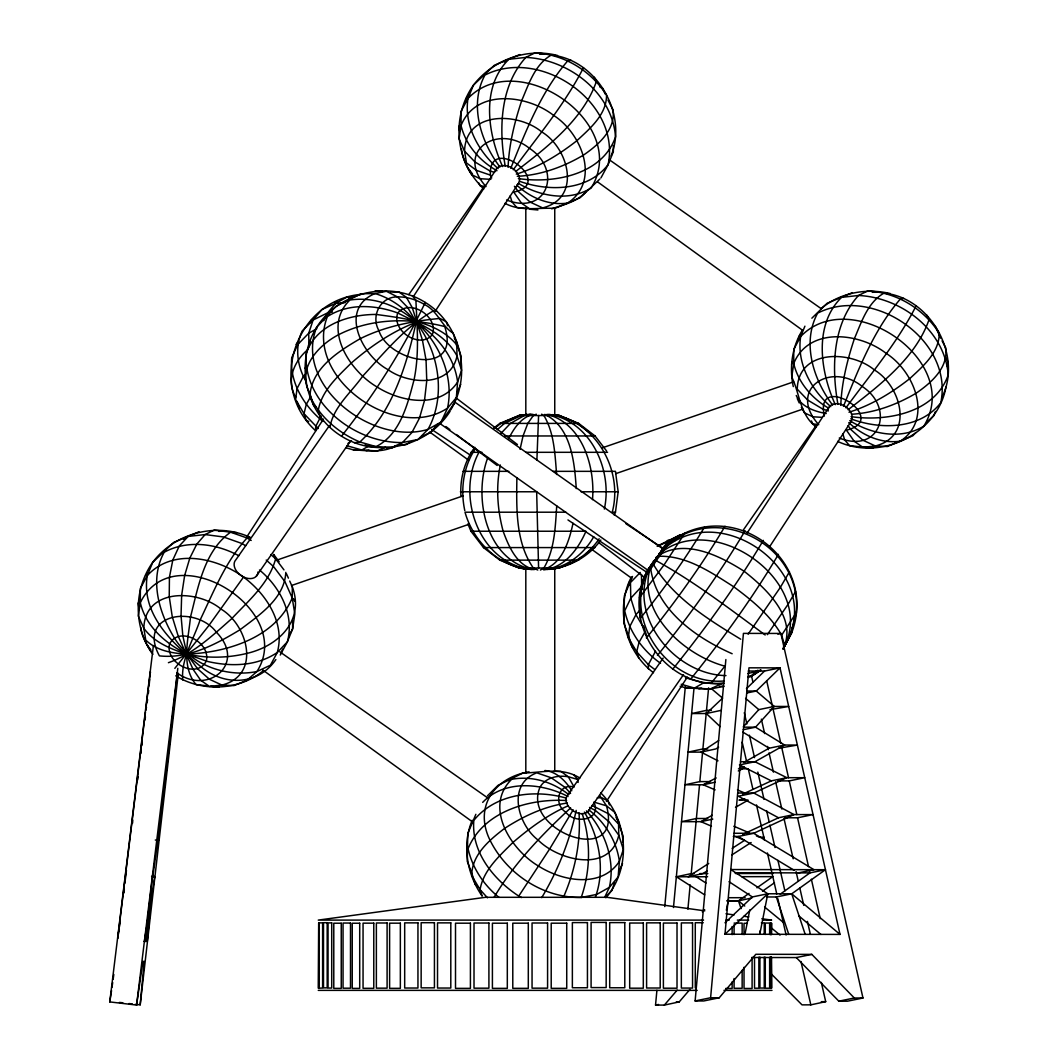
<?xml version="1.0" encoding="UTF-8"?>
<svg xmlns="http://www.w3.org/2000/svg" width="1058" height="1058" viewBox="0 0 1058 1058"><rect width="100%" height="100%" fill="white"/><g stroke="black" fill="none" stroke-linecap="round" stroke-linejoin="round"><path stroke-width="1.5" d="M292.643 621.006L292.603 628.941L287.366 641.836L280.251 655.034M613.349 145.435L613.336 151.783L608.099 164.664L600.97 177.876M946.024 386.673C937.824 433.899 880.64 461.566 837.619 441.384M140.688 627.328C141.693 637.009 147.631 646.173 152.894 654.36M289.72 581.054L292.312 586.846L292.22 597.902L294.825 614.01L292.603 628.941L290.315 633.187M461.42 148.583C463.007 163.818 473.005 178.286 483.704 189.012M536.895 460.243L538.588 415.529M556.733 505.922C555.291 526.884 554.762 549.419 543.905 568.014L540.426 570.037M516.873 477.634C516.502 507.933 515.339 542.093 533.338 568.014L537.781 570.037M508.078 167.336C509.004 144.496 514.545 122.08 521.753 100.47C528.828 84.085 534.885 64.406 551.324 55.042C596.791 59.605 628.108 114.238 611.035 156.029M840.766 405.399C841.692 382.573 847.233 360.143 854.441 338.547C861.503 322.161 867.573 302.482 884.012 293.106C930.392 297.668 962.621 355.184 942.202 396.935M450.139 411.205C427.763 446.807 377.071 458.749 341.509 436.187C305.418 414.22 294.362 362.96 316.606 327.385C338.97 291.796 389.661 279.854 425.223 302.416C460.759 324.065 472.357 374.492 450.761 409.843M605.85 897.739C631.613 868.406 628.346 819.91 600.706 792.852M460.759 364.494L461.275 356.625L453.141 333.204C441.371 326.036 437.748 311.131 424.972 304.77C416.654 299.837 407.264 296.663 397.504 296.914C380.311 296.557 370.644 316.183 378.857 330.506C388.881 362.788 461.301 376.793 444.717 326.552C409.935 317.704 370.855 317.982 338.282 334.897C318.418 345.106 296.518 368.964 309.399 392.254M622.646 842.208L623.056 835.899L614.923 812.491L606.499 805.826L599.754 795.59M132.567 823.15L132.779 820.043M177.942 674.911L177.202 674.964C169.65 742.359 162.284 809.661 152.762 876.778M140.912 753.494L140.952 748.958M310.139 344.114L310.391 341.007M471.921 823.402L472.172 820.281C461.764 845.183 467.014 874.331 482.184 896.152L480.054 889.606L471.709 875.548C471.828 854.785 489.351 840.065 504.507 828.467C523.538 816.102 544.738 806.196 567.366 803.035M628.571 585.563L628.809 582.455L631.295 577.007M124.064 892.886L124.328 889.672M124.87 883.245L126.444 870.417M285.819 572.352C284.509 598.63 259.131 615.201 240.113 629.695C215.977 644.282 188.536 659.121 159.388 655.867C136.456 613.534 195.637 604.409 216.48 632.327C247.083 663.538 207.937 695.807 176.712 672.703M592.493 499.627C595.297 466.869 582.429 423.412 547.026 414.339M695.119 1000.947L710.606 997.76L743.43 633.385L780.897 633.451L862.971 998.011L854.322 997.998L811.83 954.382L755.809 954.29L719.255 997.773L703.755 1000.961L695.119 1000.947L725.867 659.544M724.981 934.227L748.971 667.823L780.01 667.876L840.012 934.412L724.981 934.227L767.791 893.772L791.728 893.812L825.438 869.702L730.8 869.544L767.791 893.772L759.776 934.28M148.385 693.4L148.675 690.305M149.112 685.677L149.681 679.5M149.972 676.406L150.408 671.777L145.673 710.368L146.467 707.26M144.351 941.475L147.287 941.316L150.924 900.847L144.351 941.475L145.184 941.422L152.484 876.791L154.732 876.632L150.924 900.847L146.467 941.369M689.909 989.442L679.223 1001.9L664.345 1005.087L655.537 1005.1L656.912 990.314M664.755 906.574L685.346 686.51M673.47 907.526L694.035 687.819M687.898 909.192L690.16 884.924M704.681 894.856L676.353 876.791L691.218 873.604L699.536 784.824M715.129 782.219L703.226 784.771L684.962 784.798L699.827 781.611L702.578 752.225M718.633 747.146L715.909 748.932L701.031 752.119L688.017 752.145L702.882 748.958L706.347 711.968M721.186 710.341L706.308 713.528L691.628 713.555L706.506 710.368L708.609 687.859M145.105 719.916L145.409 716.729M425.223 302.416C403.085 349.669 373.924 395.176 341.509 436.187M604.343 509.057C612.82 470.122 590.827 420.952 548.732 414.313M177.81 668.325L136.575 1005.1L142.883 961.471L144.219 961.378L140.185 1004.849L178.326 673.298M456.434 345.463L456.818 342.329L454.318 338.11M136.773 1005.087L109.767 1001.913L153.41 645.512M136.945 781.611L117.755 938.314L118.932 930.194M137.156 779.971L145.475 711.968M460.997 496.493C459.688 479.38 464.488 461.09 474.804 447.283M614.262 515.127L615.465 512.204L618.163 491.772L615.465 471.339L553.255 471.339M111.553 990.592L109.767 1001.913M112.003 987.365L112.69 982.512M113.14 979.285L113.814 974.431M147.128 702.644L147.578 699.563M119.409 926.94L120.109 922.073M490.819 179.357L480.107 178.709L471.762 174.742C454.186 147.697 454.728 111.645 473.442 85.143C492.909 59.883 526.487 47.478 557.566 55.492M465.864 101.436L466.327 98.341L469.673 94.797M793.288 386.593C789.149 367.324 792.098 346.627 802.572 329.818M798.552 339.499L799.015 336.418L801.25 334.05M947.399 366.65L948.061 362.193L946.222 358.12M141.759 745.692L142.261 742.438M137.633 779.984L138.162 776.797M583.513 67.633C564.879 104.292 537.557 136.535 513.262 169.756M916.202 305.696C897.568 342.369 870.245 374.598 845.95 407.833M644.401 578.633L647.827 570.196M783.356 647.218C830.675 574.93 716.306 491.864 658.856 553.929M573.013 523.3C569.178 540.863 562.433 563.755 543.389 569.548M791.887 629.774L792.482 626.786M744.977 934.214L749.791 909.906M576.187 810.388C569.614 841.044 557.87 870.747 541.736 897.62M726.357 910.184L728.565 899.274M500.368 465.004C495.739 486.852 497.405 509.744 503.145 531.235C508.766 546.55 516.939 565.858 534.647 569.548M520.06 449.333L523.049 435.962L527.797 423.412L533.338 415.529L536.3 414.181M723.566 682.952C668.894 689.71 623.665 628.359 643.952 577.642L647.694 570.328M441.318 421.282L440.049 423.61L647.774 570.143L662.374 549.618L667.426 544.248C728.618 493.451 819.104 557.487 791.966 632.102L783.145 648.977C819.236 583.262 713.066 508.184 659.108 554.128M704.443 527.109C685.505 558.928 663.551 589.425 640.302 618.322L639.839 599.939M725.008 526.276C701.811 565.25 674.911 602.61 646.438 637.987L646.861 636.427L643.515 625.992M745.083 530.799C719.215 574.269 689.221 615.941 657.454 655.405M763.321 540.374C736.54 585.378 705.474 628.518 672.597 669.37M778.45 554.339C752.595 597.81 722.588 639.482 690.834 678.932M789.466 571.743L780.473 587.177L748.112 634.192M795.616 591.422L788.263 604.012L767.341 634.641M796.462 612L790.921 634.139M529.093 771.811C494.668 777.471 473.455 806.593 490.026 840.224C506.782 874.027 543.138 898.083 581.226 897.475C590.589 870.589 590.946 840.528 582.138 813.483M652.707 562.129L650.736 568.953L643.952 577.642L649.083 567.815M487.593 458.167C473.124 497.696 485.873 560.581 533.298 569.627M360.791 294.375C294.825 300.565 266.854 386.567 315.668 430.751L315.668 426.559L321.063 415.966M305.207 368.435L306.185 365.46M326.208 317.294L327.689 312.837L335.571 303.434L346.865 297.126L354.575 297.02M475.862 814.303L467.768 833.545L467.252 861.265L471.18 871.541M628.809 582.455C616.047 613.481 626.587 652.588 653.5 672.729M632.499 576.465L624.418 595.707L623.889 623.426L627.817 633.702M614.447 882.875L611.921 890.492L605.454 896.946M510.763 168.275C525.932 130.888 541.088 91.662 567.749 60.835L570.976 60.227M843.451 406.351C858.62 368.964 873.776 329.726 900.437 298.911L903.664 298.29M478.97 452.308C455.39 496.07 478.917 563.583 531.764 569.588M563.821 896.377C575.142 870.205 581.067 841.282 578.977 812.756M292.312 586.846C304.77 620.649 278.452 645.896 247.321 653.315C227.51 658.169 206.852 658.433 186.922 654.109C172.242 653.355 156.663 650.763 145.739 640.064L143.835 628.28L138.32 616.06L140.317 602.663L140.357 588.393L147.247 575.645L152.722 562.301L173.631 542.423L188.152 536.432L205.12 534.568L214.219 530.058L230.604 532.2L247.03 537.993L250.257 537.385C216.665 521.872 174.901 532.835 152.722 562.301C134.009 588.803 133.453 624.855 151.043 651.9M508.567 438.938C513.633 428.675 521.277 417.09 533.1 414.379M651.702 563.755C633.94 610.466 683.428 655.061 724.915 666.17L710.91 683.468M783.621 647.443L786.001 641.624M280.859 653.553L282.684 649.096M804.913 326.181L800.655 336.55L793.778 349.299L793.725 363.568L791.741 376.965C799.954 393.735 799.769 415.001 816.379 427.075M935.484 411.496L933.659 415.939L926.782 421.97M139.299 600.574L138.148 603.324L139.193 609.765M791.556 364.243L792.707 361.492M783.74 647.417C797.044 617.198 765.688 588.195 744.171 571.294C719.612 555.622 682.78 537.12 656.053 557.354M457.387 391.645L460.746 384.345M619.168 870.932L622.527 863.619M494.139 897.237C514.109 863.354 541.987 834.59 570.646 807.902M310.139 322.69L311.449 319.9L314.054 318.445M323.748 320.719L325.705 316.527L329.62 314.345M604.766 897.171L609.342 887.384L618.136 876.884L619.38 861.344L623.321 849.455L618.785 835.225L618.56 824.156L609.064 814.078L592.083 805.469M650.789 565.144C625.582 614.592 674.158 674.792 725.973 675.599M783.78 647.47L789.189 635.977M595.35 897.25C605.533 869.372 599.185 837.143 584.386 812.055M649.057 568.186C621.006 618.242 667.836 685.809 724.016 680.995M783.158 648.885L791.966 632.102L783.158 648.938M648.131 569.283L647.774 570.143M662.374 549.618L662.811 548.824L454.993 402.225L453.34 404.222M310.682 396.697L306.304 404.368L304.003 413.704L306.146 420.238L308.724 421.56M644.838 632.208L638.992 642.431L636.691 651.768L638.834 658.314M573.198 809.846L549.697 848.886L518.764 896.086C493.61 879.582 471.127 852.14 473.825 820.4C495.342 793.645 534.581 789.175 565.911 797.996M640.87 594.808L639.693 596.831L644.071 577.165L646.636 573.026M655.51 651.292L648.356 664.636L648.356 668.815M247.056 536.499L323.444 419.1M413.559 296.319L496.242 169.254M435.724 310.483L518.42 183.418M593.75 536.684C584.228 553.704 566.929 567.538 547.158 569.482M747.146 533.007L828.93 407.33M769.311 547.184L851.108 421.494M606.419 801.435L687.303 677.146M784.282 644.097L781.624 635.17L796.224 612.899C803.313 541.802 709.204 497.948 660.919 551.496M275.887 659.557C258.126 685.346 224.719 686.258 201.456 667.148C173.79 644.6 140.952 615.28 147.247 575.645C172.467 548.018 216.348 557.341 243.525 577.06L208.836 625.569L174.821 668.365M408.772 294.613L483.334 187.61M329.355 425.66L235.908 559.748A13.159 9.033 34.9 0 0 242.613 576.504A13.159 9.033 34.9 0 0 258.033 571.928M256.248 576.319L350.634 440.869M743.338 529.979L816.022 425.686M567.815 794.902L663.154 658.102M588.155 811.473L683.481 674.673M599.132 538.786C588.023 555.476 569.072 567.392 549.049 569.363M475.518 448.539C463.259 466.446 460.243 489.616 464.806 510.63M663.234 549.419L666.752 544.923L684.804 533.232L664.173 564.721L639.442 597.73M551.84 569.045C571.016 566.638 589.504 555.728 600.838 540.043M757.978 670.203L755.174 671.804L751.114 676.498L748.085 677.437M296.121 344.379L298.078 342.051M437.417 424.298L430.58 432.471L422.367 436.121M662.348 548.56L668.259 541.498L679.553 535.203L684.195 534.29M664.345 1005.087L677.173 990.129M306.463 372.945L303.236 376.635L296.994 388.683L295.658 399.646L304.003 413.704L318.246 428.53M640.222 609.778L635.924 614.711L629.682 626.759L628.346 637.709L636.691 651.768L648.356 664.636L654.809 669.542M440.049 423.61L454.993 402.225M662.136 549.419L662.811 548.824M743.364 726.714L758.798 709.627L774.284 706.44L788.699 706.466L769.999 709.64M660.999 551.244L667.426 544.248L650.736 568.953C656.74 610.373 696.402 637.934 732.162 653.738M307.918 349.55C294.283 360.778 285.594 380.787 295.698 397.094M641.452 574.362L641.69 586.449L630.78 598.206L624.709 610.823C629.404 632.049 642.841 650.802 660.523 663.26M662.096 550.147L665.323 546.682M145.594 575.499L147.842 573.145M500.685 433.674L510.459 423.412L524.358 415.529L531.817 414.181M586.357 191.194C577.985 201.496 563.702 204.816 551.641 208.77M263.535 670.534C239.663 690.53 202.303 692.302 175.747 675.837M915.897 432.537L912.75 435.817L887.384 446.516L875.336 445.973L862.905 447.336L854.137 441.186L846.426 430.17C892.502 419.246 813.549 369.705 824.38 416.085M599.873 179L580.062 197.753L554.696 208.439C537.953 207.355 520.576 211.812 504.93 203.308M640.302 572.457L630.475 582.561L630.78 598.206L635.924 614.711L643.965 628.227M346.535 301.358L348.756 299.11L351.864 298.501M508.316 780.645L510.538 778.397L513.646 777.775M482.686 802.374C504.428 779.415 542.093 782.933 568.053 796.529M487.487 795.801L497.948 785.42L522.903 773.041C542.013 772.724 562.38 766.759 579.863 778.08M746.432 688.718L764.511 671.063L780.01 667.876L756.272 691.046L746.974 692.95M725.008 922.788L752.357 896.946L767.791 893.772M702.314 911.851L704.668 909.655M504.216 62.118L506.703 59.936M183.497 539.276L185.983 537.094M820.889 308.724C839.774 292.722 866.277 287.869 890.254 293.555M811.87 318.193L827.039 303.329L852.417 292.643M497.247 429.693L504.454 423.412L521.25 415.529L530.256 414.181M347.963 443.461L351.507 440.617M494.708 428.239L500.831 423.412L519.372 415.529L527.029 414.498M581.384 557.235L577.708 560.132L559.166 568.014L554.577 568.635M586.277 553.374L589.954 550.477M493.544 428.239L499.826 423.412L518.856 415.529L526.712 414.498M780.222 894.195L809.952 872.89L825.438 869.702M749.024 893.402L738.458 900.847L727.071 900.861L738.458 900.847L751.788 897.991M756.959 887.807L772.816 876.632L741.843 876.685M762.54 891.153L774.456 882.769M515.418 171.674C546.55 147.697 583.024 119.871 596.328 81.625L594.318 77.194M848.106 409.737C879.238 385.76 915.712 357.948 929.017 319.688L927.006 315.271M718.713 740.521L701.031 752.119L717.985 760.834M708.728 863.46L688.057 876.778L702.935 873.591L707.075 870.919M732.136 848.371L744.541 840.383L735.508 836.508M731.858 854.943L751.14 842.525M760.464 670.574L751.114 676.498L760.649 669.899M760.781 670.005L752.41 675.202L748.006 676.498M369.506 445.577L361.823 449.994L353.359 449.875L345.992 447.772M723.989 683.389L720.882 684.01L703.477 682.913L694.511 688.07L686.047 687.951L680.162 686.258M316.911 328.602L308.711 333.27L297.787 344.485L291.73 357.63C289.522 382.692 304.188 406.113 322.954 421.494M712.179 815.282L700.912 821.656L681.511 821.696L696.376 818.508L707.696 818.495M735.508 807.307L748.191 800.126M743.695 762.553L769.113 748.218L784.613 745.03L797.375 745.057L778.688 748.231M395.586 445.854C382.837 453.208 367.377 450.536 353.359 449.875M411.258 441.702L405.611 444.849L399.448 444.942M657.388 546.021L679.553 535.203L682.635 535.15M716.213 777.934L703.226 784.771L715.129 789.89M738.299 770.965L742.637 768.69M655.986 558.135L659.742 556.244C687.224 555.86 711.333 572.55 733.644 586.701C751.881 600.283 770.277 615.068 781.624 635.17M874.754 446.899L872.162 448.182L849.534 445.59L844.681 439.956L842.882 434.005M385.509 447.19L377.428 450.973L361.823 449.994L347.077 445.775M720.882 684.01L710.116 689.049L686.047 687.951M742.623 794.214L771.322 780.87L786.808 777.683L804.728 777.709L789.242 780.897L777.828 780.883M742.69 834.405L778.516 817.768L794.003 814.581L813.033 814.607L797.547 817.794L784.851 817.768M657.322 546.364L668.259 541.498L674.647 540.955M567.987 805.852C547.7 814.832 529.622 828.136 512.852 842.525C499.442 855.948 483.453 869.993 480.054 889.606L487.474 897.792M519.729 54.566L494.351 65.265L473.442 85.143L467.967 98.487L461.09 111.235L461.037 125.505L459.053 138.889L464.555 151.122L466.459 162.906L476.364 170.338L490.409 175.125L491.692 178.008M198.997 531.738L188.152 536.432L179.225 546.06L172.838 559.96L169.439 577.165L169.227 596.527L172.256 616.708L178.286 636.347L193.019 669.251L200.716 680.281L209.497 686.43L221.929 685.068L233.963 685.597L246.99 680.228L256.922 671.539L270.425 665.217L277.302 652.455L287.366 641.836C294.706 614.91 280.092 586.899 259.461 570.011M396.856 445.841L391.354 448.222L386.725 448.288M502.907 422.803L519.729 415.529L526.236 414.63M275.9 560.449L463.034 495.885M601.817 448.01L793.632 381.832M291.439 585.537L469.223 524.199M615.809 473.627L802.929 409.062M516.291 174.134C538.535 167.243 558.73 154.904 576.98 140.621C590.007 128.441 606.644 114.621 606.538 95.194C591.131 70.78 563.914 54.196 534.938 52.9L525.839 57.41L508.872 59.274C480.623 87.02 487.712 133.731 502.603 166.582M848.979 412.21C871.223 405.32 891.418 392.968 909.668 378.698C922.695 366.518 939.332 352.698 939.226 333.257C923.806 308.857 896.602 292.259 867.626 290.976L858.527 295.486L841.56 297.351C813.311 325.097 820.4 371.808 835.291 404.659M168.407 662.692C193.006 654.148 212.565 635.514 231.781 618.613C248.458 600.759 269.248 583.289 275.609 558.783L273.599 554.352L279.153 561.745M747.689 673.536L755.174 671.804M739.489 767.566L743.946 766.6M744.898 798.843L738.947 800.126L747.173 800.112M712.801 819.117L700.912 821.656L711.439 826.179M655.537 1005.1L658.512 1004.465M770.198 972.818L802.017 1004.862L810.825 1004.849L825.703 1001.661L821.312 982.406M777.802 634.086L780.897 633.451M743.152 729.729L755.544 727.19L774.284 706.44L756.272 691.046L746.882 691.033M733.3 836.468L738.206 836.481L753.706 833.294L794.003 814.581L753.812 793.037L737.69 793.011M798.459 872.876L813.946 869.689L753.706 833.294L734.067 833.268M766.746 896.959L776.294 896.986L791.728 893.812L840.012 934.412M751.854 957.49L796.33 957.569L811.83 954.382M796.33 957.569L838.822 1001.185L854.322 997.998M862.971 998.011L847.471 1001.199L838.822 1001.185M334.487 302.482L337.595 301.874M366.094 450.682L368.938 450.113M667.175 540.559L671.843 539.633M698.783 688.745L701.626 688.189M581.226 897.475L596.752 894.407L609.342 887.384C615.611 860.101 604.819 831.178 586.449 810.891M543.918 569.812C564.575 567.723 578.316 548.957 585.973 531.235L470.955 531.235L467.914 523.922M332.437 311.991L327.689 312.837L313.115 320.005L302.35 330.77C294.428 347.117 297.179 366.861 306.45 382.044M523.498 415.291L526.659 414.802M554.286 568.463L557.288 568.014M354.364 442.707L359.865 441.979L376.093 446.621L391.698 447.6L402.463 442.561L417.989 439.493L428.001 429.35L441.027 422.076L447.56 408.097L456.355 397.596L457.598 382.057L461.539 370.168L457.003 355.938L456.778 344.882C437.536 321.632 404.143 318.352 376.119 314.438C348.399 314.398 315.152 325.216 305.987 354.258C303.99 404.103 355.316 443.209 402.463 442.561L411.919 432.524L419.444 418.188L424.509 400.519L426.758 380.721L426.057 360.143L422.446 340.187L412.329 307.746L406.51 297.483L399.117 292.101L390.653 291.982M539.54 54.262L544.196 53.746M872.228 292.325L876.884 291.81M895.147 442.151L898.229 441.808M218.808 531.42L223.476 530.904M345.146 302.614L335.571 303.434L321.91 309.505L313.115 320.005L308.711 333.27L308.976 346.865M158.912 840.343L155.288 840.012M517.269 176.302C540.691 175.205 563.385 166.992 583.461 155.116C598.431 144.814 615.743 129.83 613.032 109.688L607.953 100.113M851.558 414.26C874.424 412.924 896.536 404.778 916.149 393.192C931.119 382.89 948.431 367.893 945.72 347.751L942.096 340.914M150.355 900.887L150.924 900.847M597.267 797.785L601.685 797.719L608.112 801.012L609.395 804.94M719.414 686.364L724.042 686.285L710.116 689.049L694.511 688.07L681.233 684.261M706.506 710.368L711.399 710.354M702.882 748.958L707.776 748.945M738.444 768.822L748.257 768.809L752.886 789.149M699.827 781.611L710.487 781.597M764.035 837.182L759.406 837.195L756.404 835.899M691.218 873.604L694.154 873.604M700.012 873.591L707.828 873.577M735.535 873.538L773.014 873.472M676.353 876.791L707.617 876.738M728.883 897.713L745.136 897.687M676.287 1001.9L679.223 1001.9M821.299 1001.675L825.703 1001.661M518.856 415.529L559.682 415.529L578.713 423.412L595.059 435.962L606.631 451.052M499.826 423.412L578.713 423.412M504.957 435.962L595.059 435.962M470.955 452.308L481.945 452.308M525.8 452.308L607.583 452.308M463.073 471.339L508.872 471.339M460.389 491.772L536.657 491.772L538.588 568.014M581.014 491.772L618.163 491.772M565.871 512.204L465.017 512.204C473.098 541.127 498.04 566.123 528.55 569.257M615.465 512.204L612.225 512.204C623.426 470.572 596.13 421.163 552.302 414.63M470.955 531.235L483.493 547.581L595.059 547.581M483.493 547.581L499.826 560.132L578.713 560.132M499.826 560.132L518.856 568.014L559.682 568.014M703.57 920.103L318.26 920.103L485.45 897.303L606.975 897.303L704.787 910.845M725.947 920.103L729.2 920.103M737.333 920.103L748.72 920.103M762.699 920.103L771.626 920.103L761.839 918.741M703.292 922.735L695.278 922.735L695.278 987.894M761.363 922.88L764.26 922.88L764.26 934.28M318.67 923.026L318.326 988.198L322.611 988.027L322.611 922.867L318.749 922.854L318.67 988.198M734.08 923.118L742.147 923.118L742.147 934.531M747.252 923.303L744.025 923.303L744.025 934.703M770.779 988.066L771.123 957.12M725.682 988.45L732.136 988.45L732.136 981.943M318.26 990.367L697.196 990.367M723.963 990.367L771.983 990.367M748.178 671.036L764.511 671.063M743.629 727.163L755.544 727.19L784.613 745.03L754.962 761.747L739.463 764.934L771.322 780.87M740.521 761.734L754.962 761.747L786.808 777.683L753.812 793.037L738.325 796.224L778.516 817.768M734.874 872.771L809.952 872.89L809.238 869.742M710.606 997.76L719.255 997.773M553.85 771.282L560.899 771.388L568.291 776.757L577.668 779.442L578.104 782.431M544.923 770.502C556.521 771.573 565.99 781.188 571.77 790.762M436.809 311.224L433.172 310.999C405.161 326.922 384.319 352.724 362.735 376.106C351.375 392.32 333.111 407.158 329.937 427.366M821.973 417.341L812.795 416.773L804.45 412.805L801.342 407.277M375.048 291.003L382.851 291.492M236.847 532.65L230.604 532.2C204.049 551.073 198.177 587.335 190.493 616.986C188.483 638.794 180.614 666.236 196.127 684.685L207.289 685.782M566.585 800.549C529.489 798.274 483.4 811.393 468.072 848.661C472.318 867.891 483.744 885.11 499.006 897.396M537.927 209.973L530.217 209.272L521.449 203.123L513.738 192.093C557.196 183.391 487.857 132.514 490.409 175.125M826.232 413.533C814.805 411.522 801.21 406.96 796.251 395.507M151.572 876.262L154.732 876.632M119.475 1002.429L122.834 1002.786M128.944 1003.553L132.303 1003.91M135.252 1004.307L140.185 1004.849M526.368 208.4L516.846 207.527L511.993 201.893L510.194 195.928M210.555 686.206L218.755 687.277M553.4 414.71L559.682 415.529M518.856 568.014L526.712 569.045M554.577 414.908L559.166 415.529L577.708 423.412L588.737 432.1M526.236 568.913L519.729 568.014L501.505 560.132M725.973 913.781L734.133 914.905M743.906 916.268L748.8 916.942M518.38 178.577C553.77 183.775 602.372 174.914 615.544 136.852C612.119 92.39 568.622 59.354 525.839 57.41C499.667 86.161 498.715 129.936 505.261 166.291M851.068 416.64C886.459 421.851 935.06 412.99 948.232 374.916C944.807 330.466 901.31 297.417 858.527 295.486C832.355 324.237 831.403 367.999 837.949 404.368M521.925 568.014L525.085 568.503M544.764 414.379C571.214 426.916 574.573 462.518 576.253 488.624M685.386 677.742L703.477 682.913M494.192 172.348L489.709 170.814L475.016 162.006L464.555 151.122C465.533 110.786 518.142 112.122 541.696 131.88C568.781 148.067 582.072 197.965 542.648 207.897L530.23 202.157L518.288 191.591L514.413 186.274M828.374 410.927L822.397 408.877L807.704 400.069L797.243 389.185C798.221 348.849 850.83 350.185 874.384 369.956C901.469 386.144 914.747 436.041 875.336 445.973L862.918 440.221L850.976 429.667L848.08 425.673M506.57 199.975C547.409 216.057 562.79 170.232 529.555 148.411C498.106 122.953 454.054 151.043 486.006 186.539L480.094 185.811L478.758 182.862M839.259 438.052C880.097 454.133 895.478 408.309 862.244 386.474C830.795 361.016 786.742 389.106 818.694 424.615L812.782 423.888L811.446 420.939M654.571 559.775C693.664 581.133 729.306 608.588 765.159 634.985M519.544 181.275C548.599 191.736 587.719 191.181 608.099 164.664C621.271 102.071 540.188 46.803 484.921 75.105C468.879 104.808 480.768 141.693 499.931 167.005M850.751 418.796C880.111 429.852 920.01 429.667 940.787 402.741C953.959 340.134 872.876 284.88 817.609 313.168C801.567 342.885 813.457 379.769 832.62 405.082M733.829 826.219L748.879 832.672M737.452 789.903L744.898 793.103M599.873 86.954L602.65 88.277L605.308 94.188M518.764 896.086L521.568 897.515M589.518 807.439L595.297 810.402L609.223 821.907L618.785 835.225C609.884 873.564 558.545 860.59 538.112 840.065C517.574 824.526 506.65 784.176 536.79 772.829L551.244 777.789L565.289 787.562L570.566 793.368M740.719 639.217C708.318 619.512 673.602 598.087 653.672 564.879L653.54 560.766M541.59 414.181L543.905 415.529C554.392 433.158 554.934 454.583 556.64 474.487M496.969 170.708C479.816 161.028 465.665 144.946 461.037 125.505C475.994 88.33 527.149 94.612 553.532 115.335C581.477 133.057 601.076 180.944 567.71 203.07C549.287 205.794 530.825 197.886 517.336 185.639M828.321 408.004C811.79 398.258 798.235 382.507 793.725 363.568C808.682 326.393 859.837 332.675 886.22 353.412C914.165 371.133 933.764 419.021 900.398 441.146C881.42 443.95 862.455 435.473 848.807 422.631M251.209 540.466L247.03 537.993C225.499 561.441 213.571 591.964 199.975 620.332C193.535 639.587 180.918 659.16 182.717 679.95M245.668 545.756L241.713 543.428L223.397 536.948L205.12 534.568L196.801 544.129L189.818 558.095L184.647 575.499L181.659 595.165L181.037 615.743L182.836 635.858L186.922 654.109L197.568 668.762L209.51 679.315L221.929 685.068C261.339 675.136 248.061 625.225 220.977 609.051C197.423 589.28 144.814 587.944 143.835 628.28C158.647 648.475 184.476 652.376 206.27 661.144C229.917 666.857 256.565 666.633 277.302 652.455C285.356 623.003 266.378 594.093 243.525 577.06M238.764 555.715C216.282 543.468 187.385 539.554 164.188 552.263C149.019 579.599 159.057 612.979 174.385 637.961C190.876 665.085 226.372 677.675 256.922 671.539C296.293 609.792 173.499 533.973 140.317 602.663C145.753 626.627 165.762 643.608 186.922 654.109C226.875 652.561 275.516 637.789 292.22 597.902L284.986 581.741L273.599 566.612L266.219 560.066M518.42 183.378C539.805 196.325 568.82 201.893 591.144 188.046C631.031 123.363 518.05 46.076 467.967 98.487C463.827 125.228 478.428 151.453 498.106 168.606M849.759 420.634C871.382 434.177 901.019 440.247 923.832 426.123C963.719 361.426 850.738 284.152 800.655 336.55C796.515 363.304 811.116 389.529 830.795 406.669M738.206 836.481L794.254 870.337M742.822 732.07L769.113 748.218M695.251 876.183L706.017 883.073M729.028 881.698L752.357 896.946M625.952 523.736L664.503 549.327M431.651 429.455L470.202 455.046M567.961 519.941L646.438 572.034M609.382 159.798L821.458 308.843M279.815 651.807L487.844 798.01M597.611 181.897L802.215 330.03M429.733 432.048L468.509 460.124M591.541 549.208L631.652 578.25M262.728 669.992L472.688 822M365.155 444.704L367.615 446.502L376.093 446.621C400.44 434.203 407.568 404.275 414.022 379.915C419.523 353.584 417.064 326.591 415.887 300.155L412.369 295.896M568.093 794.082C552.316 781.796 531.473 775.514 511.622 779.336C483.453 806.95 510.974 850.01 538.707 866.185C562.34 881.274 601.499 888.561 619.38 861.344C616.655 841.097 605.176 822.569 589.147 810.124M455.654 397.623L517.455 444.545M445.894 426.546L449.835 429.548M456.408 434.534L497.167 465.48M598.405 542.357L644.415 577.298M634.43 648.739L632.023 646.835L628.386 635.17M315.998 407.29L313.591 405.386L309.954 393.721M477.78 886.578L475.373 884.673L471.736 873.009M764.617 907.01L783.515 922.563M744.753 906.032L738.458 900.847L741.089 908.637M771.216 927.813L780.037 935.074M798.631 915.712L820.915 934.452M711.399 688.652L722.588 698.135L706.308 713.528L720.154 726.634M745.586 698.333L758.798 709.627M270.795 554.524L275.609 558.783L283.967 569.878M574.15 775.17L577.668 779.442M467.874 167.825L472.516 173.988M147.155 644.983L150.858 649.916M616.1 817.398L618.599 821.616M293.423 598.564L294.64 601.275M935.338 326.34L940.641 338.176M797.309 398.641L799.266 402.992M286.467 573.793L288.411 578.144M791.728 893.812L805.178 934.359M776.347 896.972L788.765 934.399M447.613 325.652L446.331 321.738L439.903 318.432C412.66 320.997 384.795 326.34 359.998 338.811C338.309 351.441 311.264 368.462 309.928 396.274C320.111 417.169 338.6 433.013 359.865 441.979C392.809 411.469 406.642 364.931 416.178 322.214L407.674 307.455L397.504 296.914L386.382 291.294L375.008 293.542L361.122 293.754L336.166 306.132L316.606 327.385C293.436 386.382 373.831 446.106 428.001 429.35C454.451 381.793 428.054 309.24 375.008 293.542C338.084 309.029 362.325 355.991 387.916 369.599C408.772 384.636 450.655 387.545 457.003 355.938C444.796 333.045 419.484 324.171 397.782 312.983C375.114 304.704 348.373 303.051 327.372 316.633C303.553 377.336 395.507 442.786 447.56 408.097C459.04 353.359 406.523 291.479 349.841 300.049C321.672 327.663 349.193 370.736 376.926 386.897C400.559 402 439.718 409.274 457.598 382.057C454.543 356.652 436.954 335.875 416.178 322.214C392.082 331.564 370.485 346.336 351.071 363.238C337.661 376.661 321.672 390.706 318.273 410.319L320.402 416.865M641.69 586.449L642.603 589.346M297.06 401.471L299.335 408.772M751.484 675.811L752.952 682.225M761.363 719.149L764.643 733.591M767.579 746.432L768.306 749.646M769.034 752.86L773.424 772.115M775.62 781.756L781.836 809.039M784.031 818.667L793.169 858.805M796.092 871.647L798.287 881.274M799.742 887.688L803.763 905.357M807.426 921.399L810.349 934.24M744.29 712.708L746.855 723.937M749.408 735.178L754.526 757.647M757.819 772.089L764.035 799.385M766.587 810.626L769.153 821.854M769.88 825.068L774.998 847.537M777.921 860.379L784.877 890.876M800.959 961.51L810.825 1004.849M742.174 742.108L746.472 760.953M756.483 804.926L764.55 840.343M767.42 852.973L776.77 893.984M777.842 898.718L786.107 934.994M766.68 680.704L772.472 706.44M773.2 709.654L780.804 743.417M781.888 748.244L788.541 777.789M789.242 780.897L796.819 814.581M797.547 817.794L808.524 866.595M811.367 879.198L820.254 918.661M458.868 126.167L459.648 130.994M771.56 934.492L771.56 923.092L771.203 934.492M771.56 957.292L771.56 988.251L771.203 957.292M771.123 934.307L770.779 922.907L770.872 934.571M770.779 957.12L770.872 988.331M770.7 934.479L770.343 923.079L770.343 934.479M770.7 957.292L770.7 988.238L770.343 957.292M769.642 934.465L769.642 923.052L765.278 923.052L765.278 934.465M769.642 957.265L769.642 988.212L765.278 988.212L765.278 957.265M764.26 957.093L764.26 988.04L759.909 988.04L759.909 957.093M759.909 931.027L759.909 934.28M758.864 957.252L758.864 988.212L754.513 988.212L754.513 957.252M752.093 957.516L752.093 988.463L744.025 988.463L744.025 967.29M742.147 970.371L742.147 988.291L734.08 988.291L734.08 978.505M734.08 924.758L734.08 934.531M732.136 926.543L732.136 934.69M554.749 207.923L554.749 414.498M554.749 568.186L554.749 771.454M525.813 207.923L525.813 414.498M525.813 568.186L525.813 773.107M318.934 922.867L318.934 988.027M827.991 409.658A13.159 9.562 33.1 0 1 845.104 406.312A13.159 9.562 33.1 0 1 849.415 423.345M495.303 171.594A13.159 9.562 33.1 0 1 512.416 168.235A13.159 9.562 33.1 0 1 516.727 185.269M589.438 809.502A13.159 9.033 34.9 0 1 571.677 809.74A13.159 9.033 34.9 0 1 569.799 793.5M169.584 643.965C164.731 662.533 196.563 679.778 206.27 661.144C211.124 642.576 179.278 625.331 169.584 643.965M397.782 312.983C390.997 330.466 419.947 349.695 432.338 334.672C439.123 317.188 410.187 297.959 397.782 312.983M540.175 786.861C520.152 830.821 623.784 869.002 606.499 805.826L593.895 802.083C602.306 820.479 574.666 824.46 565.779 812.174C553.413 804.516 557.817 782.523 574.11 787.033L568.291 776.757C558.029 775.025 545.915 777.299 540.175 786.861M606.168 922.417L591.091 922.417L591.091 987.59L606.168 987.59L606.168 922.417M327.187 922.695L323.497 922.695L323.497 987.855L327.187 987.855L327.187 922.695M434.428 922.695L421.15 922.695L421.15 987.855L434.428 987.855L434.428 922.695M587.441 922.589L572.365 922.589L572.365 987.749L587.441 987.749L587.441 922.589M624.789 922.602L609.699 922.602L609.699 987.762L624.789 987.762L624.789 922.602M331.723 922.88L328.046 922.88L328.046 988.04L331.723 988.04L331.723 922.88M417.95 922.867L404.685 922.867L404.685 988.027L417.95 988.027L417.95 922.867M450.801 922.867L437.523 922.867L437.523 988.04L450.801 988.04L450.801 922.867M660.205 922.854L646.597 922.854L646.597 988.013L660.205 988.013L660.205 922.854M692.554 922.907L681.339 922.907L681.339 988.066L692.554 988.066L692.554 922.907M350.502 923.039L343.043 923.039L343.043 988.198L350.502 988.198L350.502 923.039M373.778 923.158L363.053 923.158L363.053 988.317L373.778 988.317L373.778 923.158M387.096 922.986L376.37 922.986L376.37 988.159L387.096 988.159L387.096 922.986M400.347 923.171L389.609 923.171L389.609 988.331L400.347 988.331L400.347 923.171M488.915 923.026L474.01 923.026L474.01 988.185L488.915 988.185L488.915 923.026M528.299 923.171L512.786 923.171L512.786 988.331L528.299 988.331L528.299 923.171M547.581 922.999L532.055 922.999L532.055 988.172L547.581 988.172L547.581 922.999M566.731 923.184L551.205 923.184L551.205 988.344L566.731 988.344L566.731 923.184M643.304 923.026L629.682 923.026L629.682 988.185L643.304 988.185L643.304 923.026M677.014 923.039L663.392 923.039L663.392 988.198L677.014 988.198L677.014 923.039M341.245 923.211L333.786 923.211L333.786 988.37L341.245 988.37L341.245 923.211M359.707 923.224L352.248 923.224L352.248 988.384L359.707 988.384L359.707 923.224M470.413 923.184L455.509 923.184L455.509 988.357L470.413 988.357L470.413 923.184M507.311 923.198L492.406 923.198L492.406 988.357L507.311 988.357L507.311 923.198"/></g></svg>
